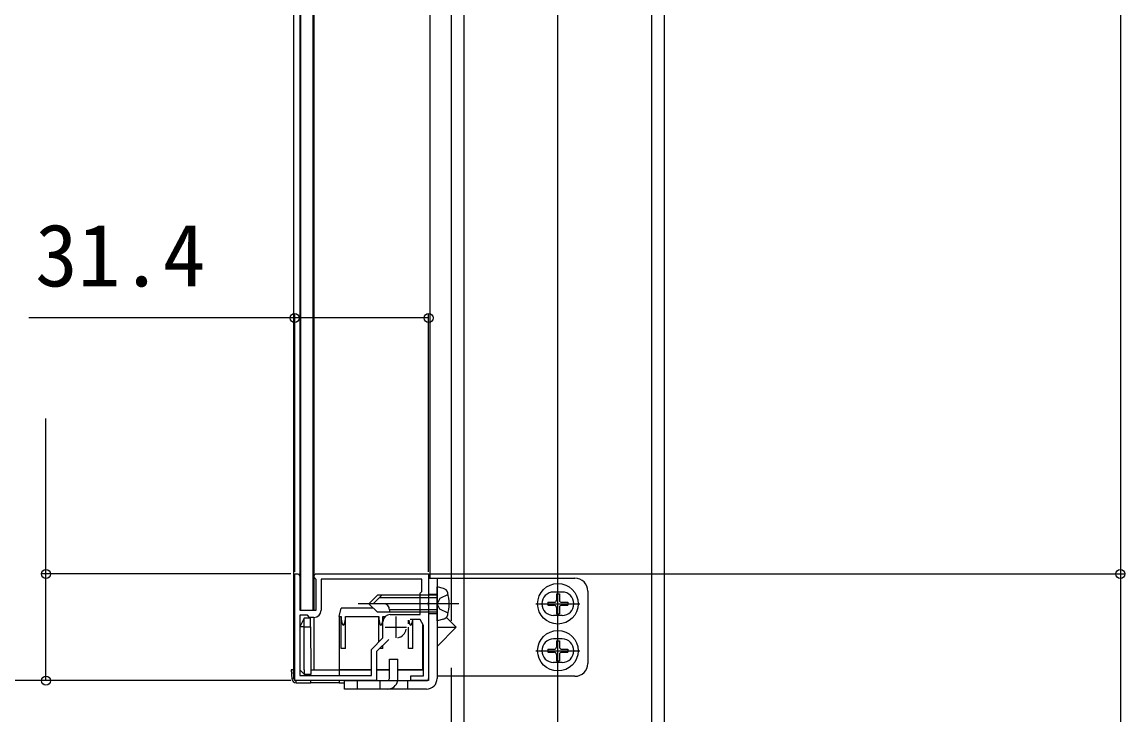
# Model space of a CAD drawing. Units: millimetres, scale not verified. Extents: x -874 to 876, y -1307 to 1301.
# Drawn here: x -714.2 to -455.7, y -1065 to -902.6 of the extents above; entities that cross this region are included whole.
import ezdxf
from ezdxf.enums import TextEntityAlignment as Align

# ---------------------------------------------------------------- set-up
doc = ezdxf.new("R2010")
doc.units = ezdxf.units.MM
doc.header["$LTSCALE"] = 8
for name, color, linetype in [('0-3_YKK_11', 7, 'Continuous'), ('0-4_YKK_12', 2, 'Continuous'), ('0-5_YKK_13', 4, 'Continuous'), ('0-6_YKK_D', 6, 'Continuous'), ('0-8_YSS_K', 3, 'Continuous')]:
    doc.layers.add(name, color=color, linetype=linetype)
doc.styles.add('ＭＳ ゴシック', font='')
doc.styles.get('ＭＳ ゴシック').set_extended_font_data('MS Gothic')

msp = doc.modelspace()

# ---------------------------------------------------------------- linework, layer by layer
at = {"layer": '0-3_YKK_11'}
for p, q in [((-629.1, -1044.467), (-624.1, -1044.467)), ((-626.6, -1041.967), (-626.6, -1046.967))]:
    msp.add_line(p, q, dxfattribs=at)
for points in [[(-628.263, -1047.33), (-631.1, -1050.167), (-631.1, -1056.967), (-650.3, -1056.967), (-650.3, -1031.967), (-649.4, -1031.967), (-649.1, -1032.467), (-649.1, -1040.467), (-645.3, -1040.467), (-645.3, -1033.267), (-645.6, -1032.967), (-645.8, -1032.767), (-645.8, -1032.467), (-645.5, -1031.967), (-618.9, -1031.967), (-618.9, -1038.509), (-619.02, -1038.692), (-619.02, -1039.242), (-618.9, -1039.425), (-618.9, -1056.967), (-623.1, -1056.967), (-623.1, -1055.867), (-620.1, -1055.867), (-620.1, -1044.052), (-620.9, -1042.667), (-623.243, -1042.667)], [(-620.5, -1033.167), (-644.1, -1033.167), (-644.1, -1040.467)], [(-627.9, -1041.467), (-620.9, -1041.467), (-620.9, -1036.467), (-620.5, -1036.067), (-620.5, -1033.167)], [(-645.8, -1042.167), (-646.8, -1042.167), (-647.3, -1041.667), (-649.1, -1041.667), (-649.1, -1055.767), (-632.3, -1055.767), (-632.3, -1049.67), (-629.6, -1046.97), (-629.6, -1043.167)]]:
    msp.add_lwpolyline(points, dxfattribs=at)
for centre, start, end in [((-645.8, -1040.467), 270.00001, 359.99999), ((-627.9, -1043.167), 90.00001, 179.99999)]:
    msp.add_arc(centre, 1.7, start, end, dxfattribs=at)
at = {"layer": '0-4_YKK_12'}
for p, q in [((-650.6, -359.467), (-650.6, -1054.467)), ((-649.1, -373.767), (-649.1, -1039.667)), ((-645.8, -373.467), (-645.8, -1040.467)), ((-613.6, -380.967), (-613.6, -1042.967)), ((-618.6, -383.835), (-618.6, -1032.967)), ((-649.1, -1042.467), (-649.1, -1054.467)), ((-645.8, -1042.167), (-645.8, -1054.467)), ((-650.6, -1054.467), (-650.3, -1054.467)), ((-646.494, -1054.467), (-632.3, -1054.467)), ((-631.1, -1054.467), (-628.1, -1054.467)), ((-626.1, -1054.467), (-620.1, -1054.467))]:
    msp.add_line(p, q, dxfattribs=at)
msp.add_lwpolyline([(-613.6, -1055.967), (-613.6, -1116.967), (-563.6, -1116.967), (-563.6, -346.467)], dxfattribs=at)
at = {"layer": '0-5_YKK_13'}
for p, q in [((-618.9, -1032.967), (-584.6, -1032.967)), ((-618.9, -1032.967), (-618.9, -1056.467)), ((-616.9, -1032.967), (-616.9, -1056.467)), ((-613.6, -1032.967), (-613.6, -1034.967)), ((-588.6, -1044.117), (-588.6, -1033.817)), ((-618.9, -1036.717), (-616.9, -1036.717)), ((-615.421, -1035.363), (-616.9, -1034.967)), ((-616.9, -1042.967), (-616.9, -1034.967)), ((-587.6, -1036.217), (-589.6, -1036.217)), ((-588.95, -1036.617), (-588.25, -1036.617)), ((-588.95, -1036.617), (-588.95, -1038.117)), ((-588.25, -1036.617), (-588.25, -1038.117)), ((-581.6, -1035.967), (-581.6, -1052.967)), ((-611.8, -1038.967), (-635.4, -1038.967)), ((-630.9, -1036.967), (-632.9, -1038.967)), ((-630.9, -1040.967), (-632.9, -1038.967)), ((-629.9, -1036.967), (-631.9, -1038.967)), ((-616.264, -1040.225), (-616.933, -1038.967)), ((-593.75, -1038.967), (-583.45, -1038.967)), ((-590.95, -1038.617), (-590.95, -1039.317)), ((-590.95, -1038.617), (-589.45, -1038.617)), ((-587.75, -1038.617), (-586.25, -1038.617)), ((-586.25, -1038.617), (-586.25, -1039.317)), ((-639.9, -1041.967), (-639.4, -1039.967)), ((-631.9, -1039.967), (-639.4, -1039.967)), ((-628.1, -1040.367), (-628.1, -1040.967)), ((-618.9, -1041.217), (-616.9, -1041.217)), ((-614.333, -1041.167), (-616.264, -1040.225)), ((-590.95, -1039.317), (-589.45, -1039.317)), ((-587.6, -1041.717), (-589.6, -1041.717)), ((-588.95, -1039.817), (-588.95, -1041.317)), ((-588.95, -1041.317), (-588.25, -1041.317)), ((-588.25, -1039.817), (-588.25, -1041.317)), ((-587.75, -1039.317), (-586.25, -1039.317)), ((-639.9, -1041.967), (-639.4, -1041.967)), ((-639.9, -1041.967), (-639.9, -1054.467)), ((-639.4, -1049.467), (-639.4, -1041.967)), ((-638.4, -1041.967), (-630.6, -1041.967)), ((-638.4, -1049.467), (-638.4, -1041.967)), ((-630.6, -1047.97), (-630.6, -1041.967)), ((-629.6, -1041.967), (-629.104, -1041.967)), ((-629.6, -1046.846), (-629.6, -1041.967)), ((-623.6, -1043.686), (-623.6, -1042.817)), ((-623.6, -1049.467), (-623.6, -1044.437)), ((-622.6, -1049.467), (-622.6, -1042.667)), ((-620.3, -1043.706), (-620.3, -1054.467)), ((-615.421, -1042.57), (-616.9, -1042.967)), ((-612.415, -1044.467), (-616.9, -1048.952)), ((-588.6, -1055.117), (-588.6, -1044.817)), ((-638.4, -1049.467), (-639.4, -1049.467)), ((-629.6, -1049.467), (-630.4, -1049.467)), ((-629.6, -1049.467), (-629.6, -1048.667)), ((-622.6, -1049.467), (-623.6, -1049.467)), ((-620.1, -1049.467), (-620.3, -1049.467)), ((-590.95, -1049.617), (-590.95, -1050.317)), ((-590.95, -1049.617), (-589.45, -1049.617)), ((-587.6, -1047.217), (-589.6, -1047.217)), ((-588.95, -1047.617), (-588.25, -1047.617)), ((-588.95, -1047.617), (-588.95, -1049.117)), ((-588.25, -1047.617), (-588.25, -1049.117)), ((-587.75, -1049.617), (-586.25, -1049.617)), ((-586.25, -1049.617), (-586.25, -1050.317)), ((-628.1, -1056.467), (-628.1, -1051.967)), ((-628.1, -1051.967), (-626.1, -1051.967)), ((-626.1, -1056.467), (-626.1, -1051.967)), ((-593.75, -1049.967), (-583.45, -1049.967)), ((-590.95, -1050.317), (-589.45, -1050.317)), ((-588.95, -1050.817), (-588.95, -1052.317)), ((-588.25, -1050.817), (-588.25, -1052.317)), ((-587.75, -1050.317), (-586.25, -1050.317)), ((-651.1, -1054.467), (-650.974, -1056.528)), ((-650.599, -1054.467), (-651.1, -1054.467)), ((-650.3, -1054.467), (-650.599, -1054.467)), ((-648.1, -1055.467), (-649.1, -1054.467)), ((-646.494, -1054.467), (-646.503, -1055.467)), ((-646.494, -1054.467), (-639.9, -1054.467)), ((-628.1, -1054.467), (-631.1, -1054.467)), ((-620.1, -1054.467), (-626.1, -1054.467)), ((-613.6, -1053.967), (-613.6, -1055.967)), ((-587.6, -1052.717), (-589.6, -1052.717)), ((-588.95, -1052.317), (-588.25, -1052.317)), ((-649.976, -1057.467), (-649.976, -1056.967)), ((-646.516, -1056.967), (-649.976, -1056.967)), ((-646.506, -1055.767), (-646.503, -1055.467)), ((-639.9, -1056.967), (-639.9, -1057.467)), ((-638.6, -1056.967), (-639.9, -1056.967)), ((-635.6, -1058.967), (-635.6, -1056.967)), ((-630.35, -1056.967), (-630.35, -1058.967)), ((-623.85, -1056.967), (-623.85, -1058.967)), ((-584.6, -1055.967), (-616.9, -1055.967)), ((-639.9, -1057.467), (-646.521, -1057.467)), ((-639.9, -1057.467), (-638.6, -1057.467))]:
    msp.add_line(p, q, dxfattribs=at)
msp.add_lwpolyline([(-648.95, -1040.467), (-645.95, -1040.467), (-645.95, -376.467), (-648.95, -376.467)], close=True, dxfattribs=at)
for points in [[(-610.6, -1135.761), (-610.6, -1123.305), (-610.6, -739.967)], [(-566.6, -1136.444), (-566.6, -1126.972), (-566.6, -739.967)], [(-616.9, -1036.967), (-620.9, -1036.967), (-630.9, -1036.967)], [(-616.9, -1037.567), (-620.9, -1037.567), (-630.5, -1037.567)], [(-614.333, -1036.767), (-616.264, -1037.709), (-616.933, -1038.967)], [(-616.9, -1040.967), (-620.9, -1040.967), (-630.9, -1040.967)], [(-616.9, -1040.367), (-620.9, -1040.367), (-628.1, -1040.367)], [(-648.1, -1044.367), (-648.1, -1042.367), (-649.1, -1044.367)], [(-648.1, -1054.467), (-648.1, -1044.367), (-649.1, -1044.367), (-649.1, -1054.467)], [(-646.583, -1044.367), (-646.6, -1042.367), (-648.1, -1042.367)], [(-648.1, -1044.367), (-646.583, -1044.367), (-646.494, -1054.467)], [(-616.9, -1044.467), (-612.415, -1044.467), (-614.735, -1042.147)], [(-650.974, -1056.528), (-650.475, -1056.497), (-650.599, -1054.467)], [(-648.1, -1054.467), (-648.1, -1055.467), (-646.503, -1055.467)], [(-632.3, -1054.467), (-639.9, -1054.467), (-639.9, -1055.767)], [(-649.976, -1057.467), (-646.521, -1057.467), (-646.516, -1056.967)], [(-619.4, -1058.967), (-638.6, -1058.967), (-638.6, -1056.967), (-619.4, -1056.967)]]:
    msp.add_lwpolyline(points, dxfattribs=at)
for centre in [(-588.6, -1038.967), (-588.6, -1049.967)]:
    msp.add_circle(centre, 4.75, dxfattribs=at)
for centre, radius, start, end in [((-584.6, -1035.967), 3, 0, 90), ((-615.783, -1036.716), 1.4, 14.32332, 75), ((-624.6, -1038.967), 10.5, 345.67668, 14.32332), ((-589.6, -1038.967), 2.75, 90, 270), ((-587.6, -1038.967), 2.75, 270, 90), ((-629.432, -1040.3), 1.333, 357.13402, 90), ((-589.45, -1038.117), 0.5, 270, 0), ((-587.75, -1038.117), 0.5, 180, 270), ((-615.783, -1041.218), 1.4, 285, 345.67668), ((-589.45, -1039.817), 0.5, 0, 90), ((-587.75, -1039.817), 0.5, 90, 180), ((-626.6, -1044.467), 2.5, 280.9334, 349.0666), ((-589.6, -1049.967), 2.75, 90, 270), ((-589.45, -1049.117), 0.5, 270, 0), ((-587.75, -1049.117), 0.5, 180, 270), ((-587.6, -1049.967), 2.75, 270, 90), ((-589.45, -1050.817), 0.5, 0, 90), ((-587.75, -1050.817), 0.5, 90, 180), ((-584.6, -1052.967), 3, 270, 0), ((-649.976, -1056.467), 1, 183.5, 270), ((-649.976, -1056.467), 0.5, 183.5, 270), ((-628.6, -1056.467), 0.5, 270, 0), ((-628.6, -1056.467), 2.5, 270, 348.46304), ((-628.6, -1056.467), 2.5, 348.46304, 0), ((-619.4, -1056.467), 0.5, 270, 0), ((-619.4, -1056.467), 2.5, 270, 0)]:
    msp.add_arc(centre, radius, start, end, dxfattribs=at)
for centre, start_param, end_param in [((-638.9, -1041.967), 1.5707963, 4.712389), ((-630.1, -1041.967), 1.5707963, 4.712389), ((-623.1, -1041.967), 1.988321, 4.3548179)]:
    msp.add_ellipse(centre, major_axis=(0, 2), ratio=0.25, start_param=start_param, end_param=end_param, dxfattribs=at)
at = {"layer": '0-6_YKK_D'}
for p, q in [((-456.75, -316.967), (-456.75, -1031.967)), ((-650.3, -1031.467), (-650.3, -970.967)), ((-618.9, -1031.467), (-618.9, -970.967)), ((-651.182, -1031.967), (-709.6, -1031.967)), ((-618.4, -1031.967), (-455.75, -1031.967)), ((-618.4, -1031.967), (-455.75, -1031.967)), ((-456.75, -1031.967), (-456.75, -1287.317)), ((-652.182, -1056.967), (-749.6, -1056.967)), ((-651.182, -1056.967), (-749.6, -1056.967)), ((-651.182, -1056.967), (-709.6, -1056.967))]:
    msp.add_line(p, q, dxfattribs=at)
for points in [[(-618.9, -971.967), (-650.3, -971.967), (-712.658, -971.967)], [(-708.6, -1056.967), (-708.6, -1031.967), (-708.6, -995.531)]]:
    msp.add_lwpolyline(points, dxfattribs=at)
for centre in [(-650.3, -971.967), (-618.9, -971.967), (-708.6, -1031.967), (-456.75, -1031.967), (-456.75, -1031.967), (-708.6, -1056.967)]:
    msp.add_circle(centre, 1.075, dxfattribs=at)
at = {"layer": '0-8_YSS_K'}
msp.add_line((-588.6, -1236.967), (-588.6, -305.749), dxfattribs=at)

# ---------------------------------------------------------------- texts
at = {"layer": '0-6_YKK_D', "style": 'ＭＳ ゴシック'}
msp.add_text('31.4', height=14.66, dxfattribs=at).set_placement((-711.135, -968.967), align=Align.BOTTOM_LEFT)

doc.saveas('drawing.dxf')
